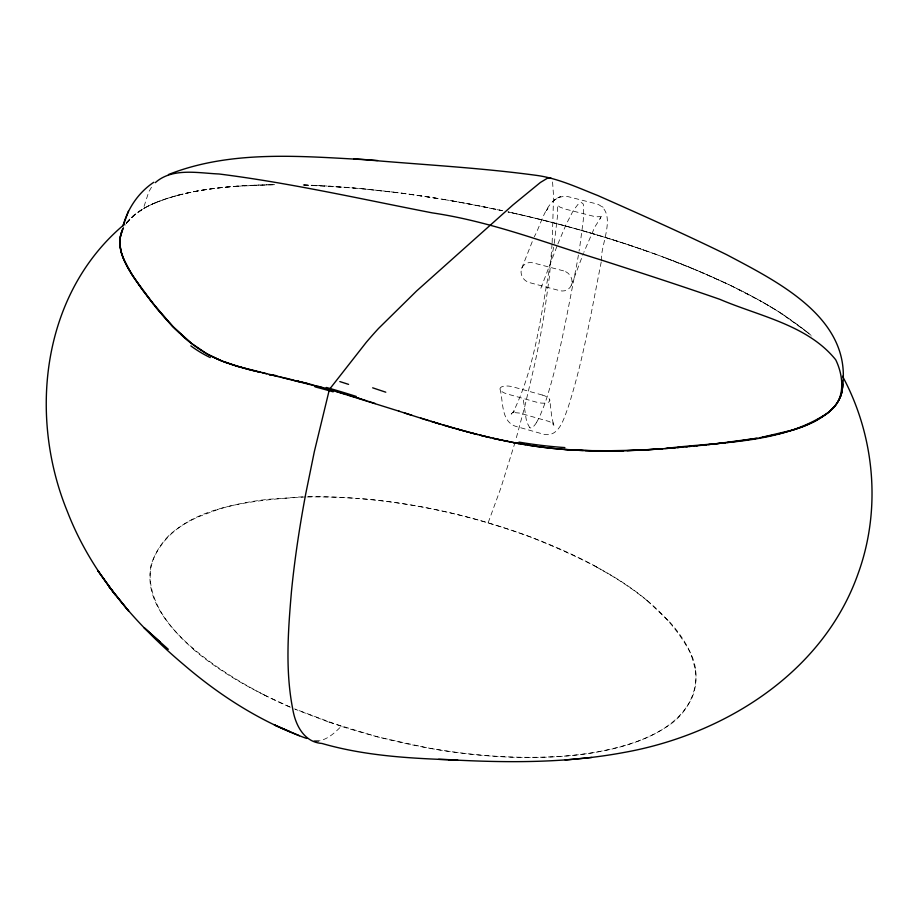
<?xml version="1.0" encoding="UTF-8"?>
<svg xmlns="http://www.w3.org/2000/svg" width="918" height="918" viewBox="0 0 918 918"><rect width="100%" height="100%" fill="white"/><g stroke="black" fill="none" stroke-linecap="round" stroke-linejoin="round"><path stroke-width="0.69" stroke-dasharray="4.59 3.44" d="M552.143 242.731L553.588 196.28L552.452 180.571M552.074 244.016L549.503 276.02L544.167 314.392A280.897 60.278 -74.1 0 1 534.483 365.169L524.729 406.743L515.514 440.869M554.254 243.419L557.731 214.078L557.513 204.978L559.567 206.929L564.455 208.879L595.69 216.809L602.564 216.556L599.902 218.358L600.934 217.52L594.864 226.884L583.837 252.347M553.669 247.252C541.815 302.47 538.166 361.531 512.898 412.71L515.032 409.761L512.898 412.71M601.233 261.951C591.513 310.732 583.332 360.12 568.058 407.569C563.927 418.206 559.177 437.794 543.766 434.271L515.468 426.273C500.746 421.075 503.42 401.223 500.046 389.209M601.451 260.643C600.028 245.381 617.975 212.907 597.434 204.117L568.024 196.636C546.761 193.744 542.182 223.177 534.242 236.787M126.856 222.581A217.474 77.135 8.4 0 1 143.288 208.765L148.796 191.793L152.032 186.343M515.136 442.166L500.803 488.146L488.146 522.824A359.064 195.201 9.3 0 0 368.577 499.254L356.815 498.348M540.886 288.218L557.421 245.095M571.317 285.234L583.4 253.471M521.711 268.343L532.853 240.126M557.869 243.97L565.958 224.807L572.465 212.104A137.998 25.142 -74.7 0 1 574.473 208.971L577.904 204.496A50.57 9.364 -75.2 0 1 579.04 203.498L581.461 202.603L582.964 203.67A34.758 6.426 -75.3 0 1 583.745 206.527L583.297 220.171L579.981 245.221A244.762 49.297 -74.6 0 1 579.04 251.165M536.548 422.349L537.007 421.58A38.969 7.046 -74.4 0 0 540.495 414.58L543.949 405.974A54.575 9.937 -74.5 0 0 546.52 398.699C560.278 355.266 567.691 310.146 576.584 265.543A237.36 47.644 -74.6 0 0 578.076 256.994A244.762 49.297 -74.6 0 0 578.397 255.066M124.917 225.312L125.318 224.692M126.156 223.487L133.776 215.432L144.596 208.019A224.451 79.751 8.5 0 1 153.34 203.67L164.942 199.149M513.988 411.287L511.177 414.075L514.688 412.63L519.622 413.089L549.584 421.614L553.91 425.229L552.877 422.819L553.749 425.355L551.729 416.692L549.767 399.858M302.814 496.879A287.724 151.413 9.2 0 0 300.083 496.959C247.929 501.228 171.941 506.266 151.172 564.432C144.815 598.57 169.279 628.061 193.446 649.221M306.979 496.925C383.299 495.823 459.47 510.821 530.971 537.156C591.158 561.713 657.506 591.972 689.831 651.791C704.645 679.159 691.22 712.368 665.837 727.297C637.287 745.772 602.919 752.324 569.596 755.721C492.473 761.94 414.718 749.547 341.221 726.287C334.875 732.793 327.623 739.46 318.351 741.055M168.464 535.951C98.949 609.908 244.073 687.926 290.639 707.319M126.099 222.799L137.448 212.563M155.062 202.912C185.792 190.485 219.195 187.02 252.025 185.287M217.715 509.559L198.38 516.823A183.692 92.752 8.3 0 0 168.442 535.94M166.709 198.563L177.874 195.304M236.374 186.239L274.712 184.679M254.504 185.184L274.677 184.679M270.821 184.725C236.385 185.447 201.501 187.903 168.396 198.024A217.555 77.181 8.4 0 0 143.288 208.765M305.602 496.936L268.538 499.266A218.059 111.411 8.7 0 0 217.646 509.524M303.112 184.977L313.6 185.356M304.076 185.011L356.046 188.156M316.24 185.47L326.774 186.01M329.413 186.17L362.312 188.729L402.933 193.342A467.377 184.231 9.3 0 1 427.696 196.888L447.032 200.009M358.731 188.397L385.48 191.185M361.004 188.615L398.286 192.746A468.995 185 9.3 0 1 436.429 198.265M390.839 191.816L398.882 192.814M401.556 193.17L431.001 197.393M433.675 197.818L439.022 198.678M441.696 199.114L444.358 199.562M444.128 199.527L469.293 204.003A539.382 219.631 9.3 0 1 502.628 210.75M449.694 200.468L455.018 201.398M451.84 200.847L459.562 202.212A536.158 218.002 9.3 0 1 502.169 210.647M457.68 201.868L462.993 202.832M465.656 203.326L502.674 210.761M507.929 211.897C556.067 222.523 603.642 235.788 650.116 252.266M328.931 722.156L377.332 736.856L427.432 747.895A304.443 150.781 10.5 0 0 523.662 757.534C547.426 757.683 571.203 756.317 594.669 752.485C631.102 745.405 674.581 733.746 692.138 697.428A187.628 96.792 11.7 0 0 695.006 668.247M648.165 251.578L641.097 249.111A536.227 218.071 9.3 0 0 552.223 222.5A536.158 218.002 9.3 0 0 508.618 212.058M341.221 726.287L294.609 708.903M328.059 721.858L295.206 709.258M655.165 254.079L632.135 246.058A539.44 219.677 9.3 0 0 552.234 222.489A539.382 219.631 9.3 0 0 508.17 211.955M652.537 253.127L657.357 254.871M655.004 254.022L669.876 259.53A468.708 185.425 9.7 0 1 691.518 268.09L725.564 283.077A371.767 141.877 10.3 0 1 784.052 315.138M659.755 255.755L697.29 270.5M699.573 271.464L704.117 273.403M290.352 707.193L264.017 694.949M706.378 274.39L728.479 284.465M730.636 285.498L761.584 301.609M596.47 566.968L610.447 575.001A288.034 152.422 10.2 0 1 647.293 600.693M763.546 302.722L776.846 310.64M529.778 427.822L527.058 422.624A236.144 41.597 -75.4 0 1 526.094 418.677L522.916 397.001M778.682 311.787L803.95 329.505M783.915 315.149L808.448 333.154M602.311 206.676L603.103 207.273M805.545 330.778L811.822 336.045M647.259 600.705L669.647 621.899M810.846 335.185C774.895 305.12 731.944 284.982 688.993 267.058A472.908 187.398 9.6 0 0 662.085 256.604M691.575 655.991L695.029 668.247M536.514 422.532A48.413 8.767 -74.5 0 1 529.835 427.627M303.766 184.988A365.146 137.448 9.2 0 1 354.325 188.041M177.725 195.236A248.95 89.253 8.6 0 1 236.419 186.274M126.282 223.361A217.061 76.974 8.4 0 1 154.993 202.889M264.109 694.88A302.997 149.863 10.2 0 1 193.285 649.267M308.31 496.764A287.724 151.413 9.2 0 1 356.827 498.382M488.089 522.904A359.213 195.385 9.4 0 1 596.631 566.899M669.566 621.911A219.448 113.798 11.2 0 1 691.69 656.003M547.369 209.12L546.462 210.555L548.459 207.422L547.369 209.12M554.311 200.009L552.82 201.398L555.401 198.999L560.691 196.509L554.311 200.009M563.595 270.879L533.14 262.869A10.66 9.811 43.9 0 0 521.217 270.076A10.66 9.811 43.9 0 0 529.445 282.606L559.75 290.65A10.695 9.88 41.5 0 0 571.845 283.455A10.695 9.88 41.5 0 0 563.595 270.879M542.377 395.05L513.105 386.903A10.339 4.12 10.6 0 0 500.436 387.729A10.339 4.12 10.6 0 0 507.275 394.006L536.812 402.256A10.385 4.154 11 0 0 549.446 401.396A10.385 4.154 11 0 0 542.377 395.05"/><path stroke-width="1.38" d="M842.38 388.142C852.65 318.156 777.385 281.654 726.643 254.665C684.197 233.883 640.982 214.674 597.779 195.523C577.686 187.639 557.742 178.172 536.158 175.327C479.276 167.627 421.844 164.747 364.687 159.675C299.452 156.106 230.498 149.99 168.43 174.558M778.407 433.962C797.076 429.36 816.446 423.382 830.951 410.151C845.753 398.033 843.344 375.244 835.701 359.764C807.519 324.846 759.301 316.24 719.93 299.36C680.215 285.532 640.202 272.566 600.177 259.679C544.615 242.524 490.109 221.364 432.298 212.884C361.371 199.114 290.765 183.026 219.035 173.984C198.185 173.123 172.435 167.386 155.291 182.648M664.793 448.581C719.414 441.547 780.311 444.553 827.887 412.836A224.933 82.505 11.7 0 0 840.509 396.427L840.877 395.337A231.795 85.064 11.6 0 0 842.437 387.281L842.231 381.326M128.497 211.014L123.023 225.874C127.866 208.283 138.503 192.459 153.776 182.28M122.828 229.052C118.502 237.693 119.248 247.975 122.737 256.753M123.138 228.421L123.46 227.79M124.033 224.658C41.62 293.978 28.114 415.98 67.439 511.716C90.939 572.534 134.395 623.127 183.784 664.701C220.217 695.982 261.355 722.168 306.681 738.462M793.634 429.819L759.943 437.737M775.549 434.616L765.245 436.761M762.215 437.324L763.73 437.048M759.152 437.875L760.689 437.599M757.602 438.15L741.744 440.617M756.558 438.322L715.191 443.91M740.126 440.847L731.956 441.925M551.179 178.299L549.48 177.679L547.369 178.253L540.369 182.487L512.852 205.024L416.588 290.983L378.514 328.472A769.307 167.374 -70.3 0 0 366.316 342.265L329.401 389.427L314.335 451.656L305.786 493.563A388.98 90.859 -74.3 0 0 291.465 591.41C288.126 630.586 285.108 670.599 292.819 709.465C295.47 725.117 304.122 742.214 321.885 743.442C363.023 755.353 406.066 758.176 448.661 759.714C507.08 762.858 566.188 763.283 623.919 752.485C724.004 734.675 823.148 672.883 858.112 573.612C881.464 509.456 874.843 436.084 842.506 376.196M726.987 442.545L728.651 442.338M725.323 442.751L701.662 445.31M711.794 444.278L713.493 444.094M708.375 444.633L710.084 444.45M704.944 444.989L706.665 444.805M703.234 445.161L696.337 445.838M565.167 760.012L591.731 757.453M692.872 446.159L694.605 445.999M693.939 446.068L697.806 445.689M690.061 446.423C636.22 451.656 581.564 453.71 527.953 445.173M689.407 446.492L691.139 446.332M685.918 446.802L687.662 446.653M680.674 447.273L682.418 447.123M677.163 447.582L678.918 447.433M675.396 447.732L666.571 448.454M661.247 448.845L663.025 448.718M662.532 448.753L641.579 450.072M657.69 449.097L659.468 448.982M655.9 449.223L627.132 450.669M639.777 450.164L597.744 450.945L564.662 449.441M623.517 450.772L585.156 450.612M314.22 741.067L318.351 741.055M448.661 759.714L457.657 759.909L438.552 759.347M583.309 450.543L577.801 450.279M575.953 450.187C515.17 447.376 456.269 429.796 398.722 411.103M377.527 160.524L353.763 158.78M526.106 444.874L513.208 442.591M518.727 443.612L493.459 438.402M509.501 441.868L511.349 442.235M507.643 441.489L503.925 440.72M502.054 440.319L496.466 439.091M278.395 376.541L269.835 374.555M492.736 438.242L494.595 438.666M280.219 376.954L294.15 380.236M266.645 373.81L262.066 372.742M286.657 378.457L288.298 378.847M488.996 437.358L490.866 437.806M260.597 372.387L256.168 371.32M259.783 372.203L257.361 371.618M489.214 437.404L480.642 435.304M296.33 380.763L303.181 382.45M487.125 436.911L479.609 435.052M296.916 380.913L298.729 381.349M256.329 371.365L248.376 369.369M254.997 371.033L248.227 369.323M300.576 381.796L312.258 384.757M305.568 383.047L308.012 383.667M477.716 434.57L470.108 432.573M476.316 434.203L454.284 428.19M318.5 386.409L322.792 387.58M466.275 431.54L468.191 432.057M462.42 430.485L464.347 431.012M324.972 388.176L333.9 390.724M460.492 429.945L456.625 428.855M452.035 427.547L454.674 428.304M449.774 426.893L452.723 427.742M450.772 427.18L444.874 425.459M446.848 426.032L448.81 426.606M336.183 391.389L345.386 394.155M442.935 424.873L445.23 425.562M438.311 423.496L440.915 424.277M435.981 422.796L438.919 423.68M433.64 422.085L436.922 423.072M235.937 365.869L247.137 369.036L229.362 363.746M430.886 421.236L434.914 422.464M347.704 394.855L354.658 397.012M428.855 420.616L420.662 418.069M234.974 365.571L223.923 361.772M356.976 397.735L359.282 398.458M358.376 398.171L361.589 399.181M361.244 399.078L364.102 399.984M363.895 399.915L366.936 400.879M411.941 415.315L404.413 412.916M368.474 401.373L373.018 402.818M372.536 402.669L375.313 403.564M399.307 411.287L329.401 389.427L237.865 366.454L221.433 360.797L207.502 354.153M228.456 363.425C210.486 357.492 194.318 347.05 180.582 334.163M221.961 361.004L210.681 355.874M299.429 735.731L274.333 724.922L289.663 731.577M206.711 353.705L190.451 342.644L174.34 328.128M191.506 343.458L172.412 326.154L150.724 300.725M160.03 641.889L144.103 627.683L168.327 649.313M179.871 333.509L168.969 322.493M173.754 327.519L155.957 307.346L134.51 278.487M168.304 321.77L163.106 315.918M161.82 314.438L162.463 315.184M161.189 313.681L155.119 306.314M153.754 304.604L146.593 295.332M149.531 299.176L150.127 299.956M148.946 298.407L147.764 296.87M147.098 295.986L143.231 290.834M145.434 293.794L146.019 294.563M144.287 292.257L144.86 293.026M143.724 291.488L140.351 286.898M141.98 289.124L131.526 273.885L124.251 260.448M139.8 286.129C128.75 270.076 113.694 249.707 122.668 229.385L120.166 237.624A242.455 86.177 8.7 0 0 119.925 244.957L121.383 252.668L123.93 259.714M134.005 277.729L127.591 267.172L123.001 257.442M842.185 381.05L842.46 384.126M326.406 387.465A85.477 7.918 17.4 0 1 356.379 396.484M315.023 386.845A84.823 5.852 16.8 0 1 333.177 391.837M842.414 383.288A225.013 82.563 11.7 0 1 840.509 396.427M385.789 392.193A309.274 22.87 19.7 0 1 372.662 387.821M564.868 447.582A800.324 606.683 -80.2 0 1 518.98 442.109M793.6 429.796A249.466 91.157 11.4 0 0 806.234 425.241L815.023 421.167L825.902 414.397A224.107 82.207 11.7 0 0 842.54 384.149M210.268 357.572A776.582 283.846 -78.2 0 1 190.841 345.891M348.565 384.367A226.608 2.949 17.8 0 1 339.821 381.567M269.41 374.934A229.397 13.036 9 0 1 275.607 375.451M294.598 380.626A131.136 5.611 15.7 0 1 299.807 381.888M313.015 385.112A89.7 6.759 17 0 1 319.166 386.742M128.623 611.044L108.829 586.361L128.623 611.044M103.998 579.178L97.733 570.503L115.243 594.853L103.998 579.178"/></g></svg>
